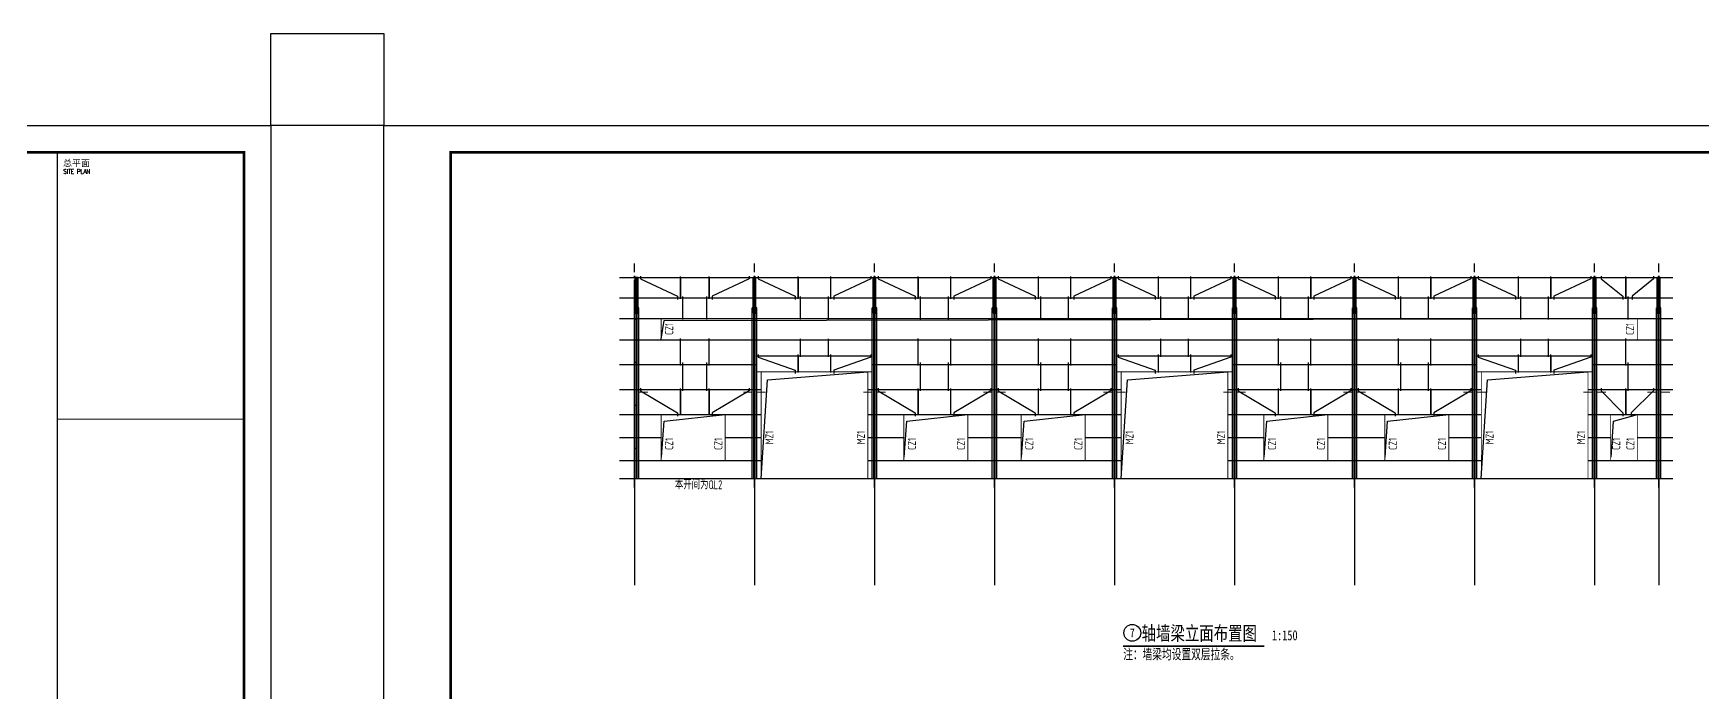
# Model space of a CAD drawing. Extents: x 2072855 to 2883818, y 17306032 to 17674225.
# Drawn here: x 2717230 to 2811105, y 17553266 to 17590335 of the extents above; entities that cross this region are included whole.
import ezdxf
from ezdxf.enums import TextEntityAlignment as Align

# ---------------------------------------------------------------- set-up
doc = ezdxf.new("R2010")
doc.units = 0
doc.header["$LTSCALE"] = 1000
doc.header["$MEASUREMENT"] = 0
doc.linetypes.add('DOTE', pattern=[2.42, 2, -0.2, 0.02, -0.2])
for name, color, linetype in [('1001', 3, 'Continuous'), ('2D_ROOF', 150, 'Continuous'), ('3T_WOOD', 21, 'Continuous'), ('AXIS_外部', 171, 'Continuous'), ('DIM_SYMB', 165, 'Continuous'), ('DOTE', 1, 'DOTE'), ('LS', 2, 'Continuous'), ('PUB_TEXT', 7, 'Continuous'), ('R-tec-ysd', 1, 'Continuous'), ('SURFACE', 6, 'Continuous'), ('TEXT', 7, 'Continuous'), ('TK', 4, 'Continuous'), ('屋面隅撑', 7, 'Continuous'), ('檩条拉条', 253, 'Continuous'), ('钢梁', 4, 'Continuous')]:
    doc.layers.add(name, color=color, linetype=linetype)
doc.styles.add('PkpmHz', font='Pkpmeng', dxfattribs={"width": 0.7, "bigfont": 'hztxt'})
doc.styles.add('ROMANS', font='romans', dxfattribs={"width": 0.65, "height": 231.275})
doc.styles.add('TK-LG-B', font='', dxfattribs={"width": 0.75})
doc.styles.add('TSSD_Label', font='tssdeng.shx', dxfattribs={"width": 0.7, "bigfont": 'hztxt.shx'})
doc.styles.add('TSSD_REIN', font='tssdeng.shx', dxfattribs={"width": 0.7, "bigfont": 'tssdchn.shx'})
doc.styles.add('图签宋体', font='', dxfattribs={"height": 300})
doc.styles.get('TK-LG-B').set_extended_font_data('SimSun')
doc.styles.get('图签宋体').set_extended_font_data('NSimSun')

# ---------------------------------------------------------------- blocks, each defined once
blk = doc.blocks.new('GeYuanFrame_38363062', base_point=(20.09, 4.53))
at = {"layer": 'TK'}
blk.add_lwpolyline([(20.09, 4.53), (20.09, 598.53), (861.09, 598.53), (861.09, 4.53)], close=True, dxfattribs=at)
at = {"layer": 'TK', "const_width": 1}
blk.add_lwpolyline([(45.09, 588.53), (851.09, 588.53), (851.09, 14.53), (45.09, 14.53)], close=True, dxfattribs=at)
at = {"layer": 'TK'}
for points, const_width in [([(781.09, 588.53), (781.09, 14.53)], 0.4), ([(781.09, 488.5), (851.09, 488.5)], 0.35)]:
    blk.add_lwpolyline(points, dxfattribs=dict(at, const_width=const_width))
at = {"layer": 'TK', "style": '图签宋体'}
blk.add_text('总平面', height=2.4, dxfattribs=at).set_placement((783.23, 583.28))
at = {"layer": 'TK', "style": 'ROMANS', "width": 0.76}
blk.add_text('SITE PLAN', height=1.697, dxfattribs=at).set_placement((783.35, 580.49))
blk = doc.blocks.new('GeYuanFrame_23358270', base_point=(20.09, 4.53))
at = {"layer": 'TK'}
blk.add_lwpolyline([(20.09, 4.53), (20.09, 598.53), (861.09, 598.53), (861.09, 4.53)], close=True, dxfattribs=at)
at = {"layer": 'TK', "const_width": 1}
blk.add_lwpolyline([(45.09, 588.53), (851.09, 588.53), (851.09, 14.53), (45.09, 14.53)], close=True, dxfattribs=at)

msp = doc.modelspace()

# ---------------------------------------------------------------- linework, layer by layer
for p, q in [((2753623, 17575416.6), (2753623, 17576673.6)), ((2755235.1, 17575416.6), (2755235.1, 17576673.6)), ((2760248, 17575416.6), (2760248, 17576673.6)), ((2762070.3, 17575416.6), (2762070.3, 17576673.6)), ((2766998, 17575416.6), (2766998, 17576673.6)), ((2768820.3, 17575416.6), (2768820.3, 17576673.6)), ((2773748, 17575416.6), (2773748, 17576673.6)), ((2775570.3, 17575416.6), (2775570.3, 17576673.6)), ((2780498, 17575416.6), (2780498, 17576673.6)), ((2782320.3, 17575416.6), (2782320.3, 17576673.6)), ((2787248, 17575416.6), (2787248, 17576673.6)), ((2789070.3, 17575416.6), (2789070.3, 17576673.6)), ((2793998, 17575416.6), (2793998, 17576673.6)), ((2795820.3, 17575416.6), (2795820.3, 17576673.6)), ((2800748, 17575416.6), (2800748, 17576673.6)), ((2802570.3, 17575416.6), (2802570.3, 17576673.6)), ((2806790.4, 17575416.6), (2806790.4, 17576673.6)), ((2753753.5, 17574242.8), (2753753.5, 17575538.9)), ((2755104.5, 17574242.8), (2755104.5, 17575538.9)), ((2760378.5, 17574242.8), (2760378.5, 17575538.9)), ((2761939.7, 17574242.8), (2761939.7, 17575538.9)), ((2767128.5, 17574242.8), (2767128.5, 17575538.9)), ((2768689.7, 17574242.8), (2768689.7, 17575538.9)), ((2773878.5, 17574242.8), (2773878.5, 17575538.9)), ((2775439.7, 17574242.8), (2775439.7, 17575538.9)), ((2780628.5, 17574242.8), (2780628.5, 17575538.9)), ((2782189.7, 17574242.8), (2782189.7, 17575538.9)), ((2787378.5, 17574242.8), (2787378.5, 17575538.9)), ((2788939.7, 17574242.8), (2788939.7, 17575538.9)), ((2794128.5, 17574242.8), (2794128.5, 17575538.9)), ((2795689.7, 17574242.8), (2795689.7, 17575538.9)), ((2800878.5, 17574242.8), (2800878.5, 17575538.9)), ((2802439.7, 17574242.8), (2802439.7, 17575538.9)), ((2806920.9, 17574242.8), (2806920.9, 17575538.9)), ((2753623, 17571666.6), (2753623, 17573173.6)), ((2755235.1, 17571666.6), (2755235.1, 17573173.6)), ((2760378.5, 17572142.8), (2760378.5, 17573157.3)), ((2761939.7, 17572142.8), (2761939.7, 17573157.3)), ((2766998, 17571666.6), (2766998, 17573173.6)), ((2768820.3, 17571666.6), (2768820.3, 17573173.6)), ((2773748, 17571666.6), (2773748, 17573173.6)), ((2775570.3, 17571666.6), (2775570.3, 17573173.6)), ((2780628.5, 17572142.8), (2780628.5, 17573157.3)), ((2782189.7, 17572142.8), (2782189.7, 17573157.3)), ((2787248, 17571666.6), (2787248, 17573173.6)), ((2789070.3, 17571666.6), (2789070.3, 17573173.6)), ((2793998, 17571666.6), (2793998, 17573173.6)), ((2795820.3, 17571666.6), (2795820.3, 17573173.6)), ((2800878.5, 17572142.8), (2800878.5, 17573157.3)), ((2802439.7, 17572142.8), (2802439.7, 17573157.3)), ((2806790.4, 17571666.6), (2806790.4, 17573173.6)), ((2753753.5, 17570242.8), (2753753.5, 17571834.4)), ((2755104.5, 17570242.8), (2755104.5, 17571834.4)), ((2760248, 17571266.6), (2760248, 17572273.6)), ((2762070.3, 17571266.6), (2762070.3, 17572273.6)), ((2767128.5, 17570242.8), (2767128.5, 17571834.4)), ((2768689.7, 17570242.8), (2768689.7, 17571834.4)), ((2773878.5, 17570242.8), (2773878.5, 17571834.4)), ((2775439.7, 17570242.8), (2775439.7, 17571834.4)), ((2780498, 17571266.6), (2780498, 17572273.6)), ((2782320.3, 17571266.6), (2782320.3, 17572273.6)), ((2787378.5, 17570242.8), (2787378.5, 17571834.4)), ((2788939.7, 17570242.8), (2788939.7, 17571834.4)), ((2794128.5, 17570242.8), (2794128.5, 17571834.4)), ((2795689.7, 17570242.8), (2795689.7, 17571834.4)), ((2800748, 17571266.6), (2800748, 17572273.6)), ((2802570.3, 17571266.6), (2802570.3, 17572273.6)), ((2806920.9, 17570242.8), (2806920.9, 17571834.4)), ((2753623, 17568866.6), (2753623, 17570373.6)), ((2755235.1, 17568866.6), (2755235.1, 17570373.6)), ((2766998, 17568866.6), (2766998, 17570373.6)), ((2768820.3, 17568866.6), (2768820.3, 17570373.6)), ((2773748, 17568866.6), (2773748, 17570373.6)), ((2775570.3, 17568866.6), (2775570.3, 17570373.6)), ((2787248, 17568866.6), (2787248, 17570373.6)), ((2789070.3, 17568866.6), (2789070.3, 17570373.6)), ((2793998, 17568866.6), (2793998, 17570373.6)), ((2795820.3, 17568866.6), (2795820.3, 17570373.6)), ((2806790.4, 17568866.6), (2806790.4, 17570373.6))]:
    msp.add_line(p, q)
for points in [[(2751365.7, 17576687.2), (2751365.7, 17576531.1), (2753448.9, 17575555), (2753448.9, 17575363.3)], [(2757492.4, 17576687.2), (2757492.4, 17576531.1), (2755409.2, 17575555), (2755409.2, 17575363.3)], [(2757990.7, 17576687.2), (2757990.7, 17576531.1), (2760073.9, 17575555), (2760073.9, 17575363.3)], [(2764327.6, 17576687.2), (2764327.6, 17576531.1), (2762244.4, 17575555), (2762244.4, 17575363.3)], [(2764740.7, 17576687.2), (2764740.7, 17576531.1), (2766823.9, 17575555), (2766823.9, 17575363.3)], [(2771077.6, 17576687.2), (2771077.6, 17576531.1), (2768994.4, 17575555), (2768994.4, 17575363.3)], [(2771490.7, 17576687.2), (2771490.7, 17576531.1), (2773573.9, 17575555), (2773573.9, 17575363.3)], [(2777827.6, 17576687.2), (2777827.6, 17576531.1), (2775744.4, 17575555), (2775744.4, 17575363.3)], [(2778240.7, 17576687.2), (2778240.7, 17576531.1), (2780323.9, 17575555), (2780323.9, 17575363.3)], [(2784577.6, 17576687.2), (2784577.6, 17576531.1), (2782494.4, 17575555), (2782494.4, 17575363.3)], [(2784990.7, 17576687.2), (2784990.7, 17576531.1), (2787073.9, 17575555), (2787073.9, 17575363.3)], [(2791327.6, 17576687.2), (2791327.6, 17576531.1), (2789244.4, 17575555), (2789244.4, 17575363.3)], [(2791740.7, 17576687.2), (2791740.7, 17576531.1), (2793823.9, 17575555), (2793823.9, 17575363.3)], [(2798077.6, 17576687.2), (2798077.6, 17576531.1), (2795994.4, 17575555), (2795994.4, 17575363.3)], [(2798490.7, 17576687.2), (2798490.7, 17576531.1), (2800573.9, 17575555), (2800573.9, 17575363.3)], [(2804827.6, 17576687.2), (2804827.6, 17576531.1), (2802744.4, 17575555), (2802744.4, 17575363.3)], [(2805405.5, 17576687.2), (2805405.5, 17576531.1), (2806616.3, 17575555), (2806616.3, 17575363.3)], [(2808350.1, 17576687.2), (2808350.1, 17576531.1), (2807135.8, 17575555), (2807135.8, 17575363.3)], [(2757990.7, 17572287.2), (2757990.7, 17572131.1), (2760073.9, 17571405), (2760073.9, 17571213.3)], [(2764327.6, 17572287.2), (2764327.6, 17572131.1), (2762244.4, 17571405), (2762244.4, 17571213.3)], [(2778240.7, 17572287.2), (2778240.7, 17572131.1), (2780323.9, 17571405), (2780323.9, 17571213.3)], [(2784577.6, 17572287.2), (2784577.6, 17572131.1), (2782494.4, 17571405), (2782494.4, 17571213.3)], [(2798490.7, 17572287.2), (2798490.7, 17572131.1), (2800573.9, 17571405), (2800573.9, 17571213.3)], [(2804827.6, 17572287.2), (2804827.6, 17572131.1), (2802744.4, 17571405), (2802744.4, 17571213.3)], [(2751365.7, 17570387.2), (2751365.7, 17570231.1), (2753448.9, 17569005), (2753448.9, 17568813.3)], [(2757492.4, 17570387.2), (2757492.4, 17570231.1), (2755409.2, 17569005), (2755409.2, 17568813.3)], [(2764740.7, 17570387.2), (2764740.7, 17570231.1), (2766823.9, 17569005), (2766823.9, 17568813.3)], [(2771077.6, 17570387.2), (2771077.6, 17570231.1), (2768994.4, 17569005), (2768994.4, 17568813.3)], [(2771490.7, 17570387.2), (2771490.7, 17570231.1), (2773573.9, 17569005), (2773573.9, 17568813.3)], [(2777827.6, 17570387.2), (2777827.6, 17570231.1), (2775744.4, 17569005), (2775744.4, 17568813.3)], [(2784990.7, 17570387.2), (2784990.7, 17570231.1), (2787073.9, 17569005), (2787073.9, 17568813.3)], [(2791327.6, 17570387.2), (2791327.6, 17570231.1), (2789244.4, 17569005), (2789244.4, 17568813.3)], [(2791740.7, 17570387.2), (2791740.7, 17570231.1), (2793823.9, 17569005), (2793823.9, 17568813.3)], [(2798077.6, 17570387.2), (2798077.6, 17570231.1), (2795994.4, 17569005), (2795994.4, 17568813.3)], [(2805405.5, 17570387.2), (2805405.5, 17570231.1), (2806616.3, 17569005), (2806616.3, 17568813.3)], [(2808350.1, 17570387.2), (2808350.1, 17570231.1), (2807086.7, 17569005), (2807086.7, 17568813.3)]]:
    msp.add_lwpolyline(points)
at = {"layer": '1001', "const_width": 50}
for points in [[(2752534.1, 17573109.2), (2752534.1, 17574309.2)], [(2807434.1, 17573109.2), (2807434.1, 17574309.2)], [(2758159.1, 17565309.2), (2758159.1, 17571309.2)], [(2764159.1, 17565309.2), (2764159.1, 17571309.2)], [(2778409.1, 17565309.2), (2778409.1, 17571309.2)], [(2784409.1, 17565309.2), (2784409.1, 17571309.2)], [(2798659.1, 17565309.2), (2798659.1, 17571309.2)], [(2804659.1, 17565309.2), (2804659.1, 17571309.2)], [(2752534.1, 17566309.2), (2752534.1, 17568909.2)], [(2756134.1, 17566309.2), (2756134.1, 17568909.2)], [(2766184.1, 17566309.2), (2766184.1, 17568909.2)], [(2769784.1, 17566309.2), (2769784.1, 17568909.2)], [(2772784.1, 17566309.2), (2772784.1, 17568909.2)], [(2776384.1, 17566309.2), (2776384.1, 17568909.2)], [(2786434.1, 17566309.2), (2786434.1, 17568909.2)], [(2790034.1, 17566309.2), (2790034.1, 17568909.2)], [(2793229.1, 17566309.2), (2793229.1, 17568909.2)], [(2796829.1, 17566309.2), (2796829.1, 17568909.2)], [(2805934.1, 17566309.2), (2805934.1, 17568909.2)], [(2807434.1, 17566309.2), (2807434.1, 17568909.2)]]:
    msp.add_lwpolyline(points, dxfattribs=at)
at = {"layer": '2D_ROOF'}
for p, q in [((2752698, 17568527.8), (2756134.1, 17568909.2)), ((2766348, 17568527.8), (2769784.1, 17568909.2)), ((2772948, 17568527.8), (2776384.1, 17568909.2)), ((2786598, 17568527.8), (2790034.1, 17568909.2)), ((2793393, 17568527.8), (2796829.1, 17568909.2)), ((2806098, 17568527.8), (2807434.1, 17568909.2)), ((2752555.3, 17566509.2), (2752698, 17568527.8)), ((2766205.3, 17566509.2), (2766348, 17568527.8)), ((2772805.3, 17566509.2), (2772948, 17568527.8)), ((2786455.3, 17566509.2), (2786598, 17568527.8)), ((2793250.3, 17566509.2), (2793393, 17568527.8)), ((2805955.3, 17566509.2), (2806098, 17568527.8))]:
    msp.add_line(p, q, dxfattribs=at)
for points in [[(2752534.1, 17573145), (2752698, 17574191.7), (2807434.1, 17574309.2)], [(2758159.1, 17565309.2), (2758506.7, 17570855.8), (2764159.1, 17571309.2)], [(2778409.1, 17565309.2), (2778756.7, 17570855.8), (2784409.1, 17571309.2)], [(2798659.1, 17565309.2), (2799006.7, 17570855.8), (2804659.1, 17571309.2)]]:
    msp.add_lwpolyline(points, dxfattribs=at)
at = {"layer": 'AXIS_外部'}
for p, q in [((2751034.1, 17565309.2), (2751034.1, 17559309.2)), ((2757784.1, 17565309.2), (2757784.1, 17559309.2)), ((2764534.1, 17565309.2), (2764534.1, 17559309.2)), ((2771284.1, 17565309.2), (2771284.1, 17559309.2)), ((2778034.1, 17565309.2), (2778034.1, 17559309.2)), ((2784784.1, 17565309.2), (2784784.1, 17559309.2)), ((2791534.1, 17565309.2), (2791534.1, 17559309.2)), ((2798284.1, 17565309.2), (2798284.1, 17559309.2)), ((2805034.1, 17565309.2), (2805034.1, 17559309.2)), ((2808634.1, 17565309.2), (2808634.1, 17559309.2))]:
    msp.add_line(p, q, dxfattribs=at)
at = {"layer": 'DIM_SYMB', "const_width": 105}
msp.add_lwpolyline([(2778505.9, 17555878.5), (2786464.6, 17555878.5)], dxfattribs=at)
at = {"layer": 'DOTE'}
for p, q in [((2751034.1, 17564804.2), (2751034.1, 17577402.4)), ((2757784.1, 17564804.2), (2757784.1, 17577402.4)), ((2764534.1, 17564804.2), (2764534.1, 17577402.4)), ((2771284.1, 17564804.2), (2771284.1, 17577402.4)), ((2778034.1, 17564804.2), (2778034.1, 17577402.4)), ((2784784.1, 17564804.2), (2784784.1, 17577402.4)), ((2791534.1, 17564804.2), (2791534.1, 17577402.4)), ((2798284.1, 17564804.2), (2798284.1, 17577402.4)), ((2805034.1, 17564804.2), (2805034.1, 17577402.4)), ((2808634.1, 17564804.2), (2808634.1, 17577402.4))]:
    msp.add_line(p, q, dxfattribs=at)
at = {"layer": 'PUB_TEXT'}
msp.add_circle((2779030.9, 17556628.1), 472.5, dxfattribs=at)
at = {"layer": 'R-tec-ysd'}
msp.add_lwpolyline([(2730576.6, 17590335.3), (2736939.3, 17590335.3), (2736939.3, 17585146.4), (2730576.6, 17585146.4)], close=True, dxfattribs=at)
at = {"layer": 'SURFACE'}
for p, q in [((2750194.3, 17576609.2), (2809439.4, 17576609.2)), ((2750194.3, 17575459.2), (2809439.4, 17575459.2)), ((2750194.3, 17574309.2), (2809439.4, 17574309.2)), ((2750194.3, 17573109.2), (2809439.4, 17573109.2)), ((2750194.3, 17571709.2), (2757909.1, 17571709.2)), ((2757909.1, 17572209.2), (2764409.1, 17572209.2)), ((2764409.1, 17571709.2), (2778159.1, 17571709.2)), ((2778159.1, 17572209.2), (2784659.1, 17572209.2)), ((2784659.1, 17571709.2), (2798409.1, 17571709.2)), ((2798409.1, 17572209.2), (2804909.1, 17572209.2)), ((2804909.1, 17571709.2), (2809439.4, 17571709.2)), ((2750194.3, 17570309.2), (2758159.1, 17570309.2)), ((2764159.1, 17570309.2), (2778409.1, 17570309.2)), ((2784409.1, 17570309.2), (2798659.1, 17570309.2)), ((2804659.1, 17570309.2), (2809439.4, 17570309.2)), ((2750194.3, 17568909.2), (2758159.1, 17568909.2)), ((2764159.1, 17568909.2), (2778409.1, 17568909.2)), ((2784409.1, 17568909.2), (2798659.1, 17568909.2)), ((2804659.1, 17568909.2), (2809439.4, 17568909.2)), ((2750194.3, 17567609.2), (2752534.1, 17567609.2)), ((2756134.1, 17567609.2), (2758159.1, 17567609.2)), ((2764159.1, 17567609.2), (2766184.1, 17567609.2)), ((2769784.1, 17567609.2), (2772784.1, 17567609.2)), ((2776384.1, 17567609.2), (2778409.1, 17567609.2)), ((2784409.1, 17567609.2), (2786434.1, 17567609.2)), ((2790034.1, 17567609.2), (2793229.1, 17567609.2)), ((2796829.1, 17567609.2), (2798659.1, 17567609.2)), ((2804659.1, 17567609.2), (2805934.1, 17567609.2)), ((2807434.1, 17567609.2), (2809439.4, 17567609.2)), ((2750194.3, 17566309.2), (2758159.1, 17566309.2)), ((2764159.1, 17566309.2), (2778409.1, 17566309.2)), ((2784409.1, 17566309.2), (2798659.1, 17566309.2)), ((2804659.1, 17566309.2), (2809439.4, 17566309.2)), ((2750194.3, 17565309.2), (2809439.4, 17565309.2))]:
    msp.add_line(p, q, dxfattribs=at)
at = {"layer": 'SURFACE', "const_width": 50}
for points in [[(2757909.1, 17571309.2), (2764409.1, 17571309.2)], [(2778159.1, 17571309.2), (2784659.1, 17571309.2)], [(2798409.1, 17571309.2), (2804909.1, 17571309.2)]]:
    msp.add_lwpolyline(points, dxfattribs=at)
at = {"layer": '屋面隅撑', "color": 4, "const_width": 50}
for points in [[(2751284.1, 17570158.7), (2751790.2, 17570158.7)], [(2757153.1, 17570158.7), (2757659.1, 17570158.7)], [(2757909.1, 17570158.7), (2758415.2, 17570158.7)], [(2763903.1, 17570158.7), (2764409.1, 17570158.7)], [(2764659.1, 17570158.7), (2765165.2, 17570158.7)], [(2770653.1, 17570158.7), (2771159.1, 17570158.7)], [(2771409.1, 17570158.7), (2771915.2, 17570158.7)], [(2777403.1, 17570158.7), (2777909.1, 17570158.7)], [(2778159.1, 17570158.7), (2778665.2, 17570158.7)], [(2784153.1, 17570158.7), (2784659.1, 17570158.7)], [(2784909.1, 17570158.7), (2785415.2, 17570158.7)], [(2790903.1, 17570158.7), (2791409.1, 17570158.7)], [(2791659.1, 17570158.7), (2792165.2, 17570158.7)], [(2797653.1, 17570158.7), (2798159.1, 17570158.7)], [(2798409.1, 17570158.7), (2798915.2, 17570158.7)], [(2804403.1, 17570158.7), (2804909.1, 17570158.7)], [(2805159.1, 17570158.7), (2805665.2, 17570158.7)], [(2808003.1, 17570158.7), (2808509.1, 17570158.7)], [(2808759.1, 17570158.7), (2809265.2, 17570158.7)]]:
    msp.add_lwpolyline(points, dxfattribs=at)
at = {"layer": '檩条拉条', "color": 2, "const_width": 80}
for points in [[(2753623, 17575459.2), (2753623, 17576609.2)], [(2755235.1, 17575459.2), (2755235.1, 17576609.2)], [(2760248, 17575459.2), (2760248, 17576609.2)], [(2762070.3, 17575459.2), (2762070.3, 17576609.2)], [(2766998, 17575459.2), (2766998, 17576609.2)], [(2768820.3, 17575459.2), (2768820.3, 17576609.2)], [(2773748, 17575459.2), (2773748, 17576609.2)], [(2775570.3, 17575459.2), (2775570.3, 17576609.2)], [(2780498, 17575459.2), (2780498, 17576609.2)], [(2782320.3, 17575459.2), (2782320.3, 17576609.2)], [(2787248, 17575459.2), (2787248, 17576609.2)], [(2789070.3, 17575459.2), (2789070.3, 17576609.2)], [(2793998, 17575459.2), (2793998, 17576609.2)], [(2795820.3, 17575459.2), (2795820.3, 17576609.2)], [(2800748, 17575459.2), (2800748, 17576609.2)], [(2802570.3, 17575459.2), (2802570.3, 17576609.2)], [(2806790.4, 17575459.2), (2806790.4, 17576609.2)], [(2760248, 17571309.2), (2760248, 17572209.2)], [(2762070.3, 17571309.2), (2762070.3, 17572209.2)], [(2780498, 17571309.2), (2780498, 17572209.2)], [(2782320.3, 17571309.2), (2782320.3, 17572209.2)], [(2800748, 17571309.2), (2800748, 17572209.2)], [(2802570.3, 17571309.2), (2802570.3, 17572209.2)], [(2753623, 17568909.2), (2753623, 17570309.2)], [(2755235.1, 17568909.2), (2755235.1, 17570309.2)], [(2766998, 17568909.2), (2766998, 17570309.2)], [(2768820.3, 17568909.2), (2768820.3, 17570309.2)], [(2773748, 17568909.2), (2773748, 17570309.2)], [(2775570.3, 17568909.2), (2775570.3, 17570309.2)], [(2787248, 17568909.2), (2787248, 17570309.2)], [(2789070.3, 17568909.2), (2789070.3, 17570309.2)], [(2793998, 17568909.2), (2793998, 17570309.2)], [(2795820.3, 17568909.2), (2795820.3, 17570309.2)], [(2806790.4, 17568909.2), (2806790.4, 17570309.2)]]:
    msp.add_lwpolyline(points, dxfattribs=at)
at = {"layer": '钢梁'}
for p, q in [((2751075.8, 17574609.2), (2751075.8, 17576609.2)), ((2751242.5, 17576609.2), (2751075.8, 17576609.2)), ((2751145.8, 17574609.2), (2751145.8, 17576609.2)), ((2751172.5, 17574609.2), (2751172.5, 17576609.2)), ((2751242.5, 17574609.2), (2751242.5, 17576609.2)), ((2757700.8, 17574609.2), (2757700.8, 17576609.2)), ((2757867.5, 17576609.2), (2757700.8, 17576609.2)), ((2757770.8, 17574609.2), (2757770.8, 17576609.2)), ((2757797.5, 17574609.2), (2757797.5, 17576609.2)), ((2757867.5, 17574609.2), (2757867.5, 17576609.2)), ((2764450.8, 17574609.2), (2764450.8, 17576609.2)), ((2764617.5, 17576609.2), (2764450.8, 17576609.2)), ((2764520.8, 17574609.2), (2764520.8, 17576609.2)), ((2764547.5, 17574609.2), (2764547.5, 17576609.2)), ((2764617.5, 17574609.2), (2764617.5, 17576609.2)), ((2771200.8, 17574609.2), (2771200.8, 17576609.2)), ((2771367.5, 17576609.2), (2771200.8, 17576609.2)), ((2771270.8, 17574609.2), (2771270.8, 17576609.2)), ((2771297.5, 17574609.2), (2771297.5, 17576609.2)), ((2771367.5, 17574609.2), (2771367.5, 17576609.2)), ((2777950.8, 17574609.2), (2777950.8, 17576609.2)), ((2778117.5, 17576609.2), (2777950.8, 17576609.2)), ((2778020.8, 17574609.2), (2778020.8, 17576609.2)), ((2778047.5, 17574609.2), (2778047.5, 17576609.2)), ((2778117.5, 17574609.2), (2778117.5, 17576609.2)), ((2784700.8, 17574609.2), (2784700.8, 17576609.2)), ((2784867.5, 17576609.2), (2784700.8, 17576609.2)), ((2784770.8, 17574609.2), (2784770.8, 17576609.2)), ((2784797.5, 17574609.2), (2784797.5, 17576609.2)), ((2784867.5, 17574609.2), (2784867.5, 17576609.2)), ((2791450.8, 17574609.2), (2791450.8, 17576609.2)), ((2791617.5, 17576609.2), (2791450.8, 17576609.2)), ((2791520.8, 17574609.2), (2791520.8, 17576609.2)), ((2791547.5, 17574609.2), (2791547.5, 17576609.2)), ((2791617.5, 17574609.2), (2791617.5, 17576609.2)), ((2798200.8, 17574609.2), (2798200.8, 17576609.2)), ((2798367.5, 17576609.2), (2798200.8, 17576609.2)), ((2798270.8, 17574609.2), (2798270.8, 17576609.2)), ((2798297.5, 17574609.2), (2798297.5, 17576609.2)), ((2798367.5, 17574609.2), (2798367.5, 17576609.2)), ((2804950.8, 17574609.2), (2804950.8, 17576609.2)), ((2805117.5, 17576609.2), (2804950.8, 17576609.2)), ((2805020.8, 17574609.2), (2805020.8, 17576609.2)), ((2805047.5, 17574609.2), (2805047.5, 17576609.2)), ((2805117.5, 17574609.2), (2805117.5, 17576609.2)), ((2808550.8, 17574609.2), (2808550.8, 17576609.2)), ((2808717.5, 17576609.2), (2808550.8, 17576609.2)), ((2808620.8, 17574609.2), (2808620.8, 17576609.2)), ((2808647.5, 17574609.2), (2808647.5, 17576609.2)), ((2808717.5, 17574609.2), (2808717.5, 17576609.2)), ((2751284.1, 17574909.2), (2751034.1, 17574909.2)), ((2751034.1, 17565309.2), (2751034.1, 17574909.2)), ((2751075.8, 17574609.2), (2751242.5, 17574609.2)), ((2751129.1, 17565309.2), (2751129.1, 17574909.2)), ((2751189.1, 17565309.2), (2751189.1, 17574909.2)), ((2751284.1, 17565309.2), (2751284.1, 17574909.2)), ((2757909.1, 17574909.2), (2757659.1, 17574909.2)), ((2757659.1, 17565309.2), (2757659.1, 17574909.2)), ((2757700.8, 17574609.2), (2757867.5, 17574609.2)), ((2757754.1, 17565309.2), (2757754.1, 17574909.2)), ((2757814.1, 17565309.2), (2757814.1, 17574909.2)), ((2757909.1, 17565309.2), (2757909.1, 17574909.2)), ((2764659.1, 17574909.2), (2764409.1, 17574909.2)), ((2764409.1, 17565309.2), (2764409.1, 17574909.2)), ((2764450.8, 17574609.2), (2764617.5, 17574609.2)), ((2764504.1, 17565309.2), (2764504.1, 17574909.2)), ((2764564.1, 17565309.2), (2764564.1, 17574909.2)), ((2764659.1, 17565309.2), (2764659.1, 17574909.2)), ((2771409.1, 17574909.2), (2771159.1, 17574909.2)), ((2771159.1, 17565309.2), (2771159.1, 17574909.2)), ((2771200.8, 17574609.2), (2771367.5, 17574609.2)), ((2771254.1, 17565309.2), (2771254.1, 17574909.2)), ((2771314.1, 17565309.2), (2771314.1, 17574909.2)), ((2771409.1, 17565309.2), (2771409.1, 17574909.2)), ((2778159.1, 17574909.2), (2777909.1, 17574909.2)), ((2777909.1, 17565309.2), (2777909.1, 17574909.2)), ((2777950.8, 17574609.2), (2778117.5, 17574609.2)), ((2778004.1, 17565309.2), (2778004.1, 17574909.2)), ((2778064.1, 17565309.2), (2778064.1, 17574909.2)), ((2778159.1, 17565309.2), (2778159.1, 17574909.2)), ((2784909.1, 17574909.2), (2784659.1, 17574909.2)), ((2784659.1, 17565309.2), (2784659.1, 17574909.2)), ((2784700.8, 17574609.2), (2784867.5, 17574609.2)), ((2784754.1, 17565309.2), (2784754.1, 17574909.2)), ((2784814.1, 17565309.2), (2784814.1, 17574909.2)), ((2784909.1, 17565309.2), (2784909.1, 17574909.2)), ((2791659.1, 17574909.2), (2791409.1, 17574909.2)), ((2791409.1, 17565309.2), (2791409.1, 17574909.2)), ((2791450.8, 17574609.2), (2791617.5, 17574609.2)), ((2791504.1, 17565309.2), (2791504.1, 17574909.2)), ((2791564.1, 17565309.2), (2791564.1, 17574909.2)), ((2791659.1, 17565309.2), (2791659.1, 17574909.2)), ((2798409.1, 17574909.2), (2798159.1, 17574909.2)), ((2798159.1, 17565309.2), (2798159.1, 17574909.2)), ((2798200.8, 17574609.2), (2798367.5, 17574609.2)), ((2798254.1, 17565309.2), (2798254.1, 17574909.2)), ((2798314.1, 17565309.2), (2798314.1, 17574909.2)), ((2798409.1, 17565309.2), (2798409.1, 17574909.2)), ((2805159.1, 17574909.2), (2804909.1, 17574909.2)), ((2804909.1, 17565309.2), (2804909.1, 17574909.2)), ((2804950.8, 17574609.2), (2805117.5, 17574609.2)), ((2805004.1, 17565309.2), (2805004.1, 17574909.2)), ((2805064.1, 17565309.2), (2805064.1, 17574909.2)), ((2805159.1, 17565309.2), (2805159.1, 17574909.2)), ((2808759.1, 17574909.2), (2808509.1, 17574909.2)), ((2808509.1, 17565309.2), (2808509.1, 17574909.2)), ((2808550.8, 17574609.2), (2808717.5, 17574609.2)), ((2808604.1, 17565309.2), (2808604.1, 17574909.2)), ((2808664.1, 17565309.2), (2808664.1, 17574909.2)), ((2808759.1, 17565309.2), (2808759.1, 17574909.2)), ((2751034.1, 17565309.2), (2751284.1, 17565309.2)), ((2751034.1, 17565309.2), (2751284.1, 17565309.2)), ((2757659.1, 17565309.2), (2757909.1, 17565309.2)), ((2757659.1, 17565309.2), (2757909.1, 17565309.2)), ((2764409.1, 17565309.2), (2764659.1, 17565309.2)), ((2764409.1, 17565309.2), (2764659.1, 17565309.2)), ((2771159.1, 17565309.2), (2771409.1, 17565309.2)), ((2771159.1, 17565309.2), (2771409.1, 17565309.2)), ((2777909.1, 17565309.2), (2778159.1, 17565309.2)), ((2777909.1, 17565309.2), (2778159.1, 17565309.2)), ((2784659.1, 17565309.2), (2784909.1, 17565309.2)), ((2784659.1, 17565309.2), (2784909.1, 17565309.2)), ((2791409.1, 17565309.2), (2791659.1, 17565309.2)), ((2791409.1, 17565309.2), (2791659.1, 17565309.2)), ((2798159.1, 17565309.2), (2798409.1, 17565309.2)), ((2798159.1, 17565309.2), (2798409.1, 17565309.2)), ((2804909.1, 17565309.2), (2805159.1, 17565309.2)), ((2804909.1, 17565309.2), (2805159.1, 17565309.2)), ((2808509.1, 17565309.2), (2808759.1, 17565309.2)), ((2808509.1, 17565309.2), (2808759.1, 17565309.2))]:
    msp.add_line(p, q, dxfattribs=at)

# ---------------------------------------------------------------- block references
at = {"layer": '3T_WOOD', "xscale": 150, "yscale": 150, "zscale": 150}
for name, p in [('GeYuanFrame_38363062', (2604426.6, 17496046.4)), ('GeYuanFrame_23358270', (2736939.3, 17496046.4))]:
    msp.add_blockref(name, p, dxfattribs=at)

# ---------------------------------------------------------------- texts
at = {"layer": 'LS', "width": 0.7}
for s, style, p in [('CZ1', 'PkpmHz', (2753212, 17573375.3)), ('CZ1', 'PkpmHz', (2807248.3, 17573375.3)), ('MZ1', 'TSSD_REIN', (2758849.4, 17567228.3)), ('MZ1', 'TSSD_REIN', (2763994, 17567228.3)), ('MZ1', 'TSSD_REIN', (2779099.4, 17567228.3)), ('MZ1', 'TSSD_REIN', (2784244, 17567228.3)), ('MZ1', 'TSSD_REIN', (2799349.4, 17567228.3)), ('MZ1', 'TSSD_REIN', (2804494, 17567228.3)), ('CZ1', 'PkpmHz', (2753212, 17566912.1)), ('CZ1', 'PkpmHz', (2755973.2, 17566912.1)), ('CZ1', 'PkpmHz', (2766862, 17566912.1)), ('CZ1', 'PkpmHz', (2769623.2, 17566912.1)), ('CZ1', 'PkpmHz', (2773462, 17566912.1)), ('CZ1', 'PkpmHz', (2776223.2, 17566912.1)), ('CZ1', 'PkpmHz', (2787112, 17566912.1)), ('CZ1', 'PkpmHz', (2789873.2, 17566912.1)), ('CZ1', 'PkpmHz', (2793907, 17566912.1)), ('CZ1', 'PkpmHz', (2796668.2, 17566912.1)), ('CZ1', 'PkpmHz', (2806469.7, 17566912.1)), ('CZ1', 'PkpmHz', (2807273.2, 17566912.1))]:
    msp.add_text(s, height=450, rotation=90, dxfattribs=dict(at, style=style)).set_placement(p)
at = {"layer": 'PUB_TEXT', "style": 'TK-LG-B', "width": 1.034682}
msp.add_text('7', height=495.8, dxfattribs=at).set_placement((2778893.3, 17556380.3), (2779168.4, 17556380.3), align=Align.FIT)
at = {"layer": 'PUB_TEXT', "style": 'TK-LG-B', "width": 0.75}
for s, height, p in [('轴墙梁立面布置图', 793.04, (2779555.9, 17556208.1)), ('1:150', 566.46, (2786884.6, 17556208.1))]:
    msp.add_text(s, height=height, dxfattribs=at).set_placement(p)
at = {"layer": 'PUB_TEXT', "color": 7, "style": 'TSSD_REIN', "width": 0.7}
msp.add_text('注：墙梁均设置双层拉条。', height=650, dxfattribs=at).set_placement((2778518.6, 17554886.5), align=Align.BOTTOM_LEFT)
at = {"layer": 'TEXT', "style": 'TSSD_Label', "width": 0.7}
msp.add_text('本开间为QL2', height=500, dxfattribs=at).set_placement((2753308, 17564703.9))

doc.saveas('drawing.dxf')
